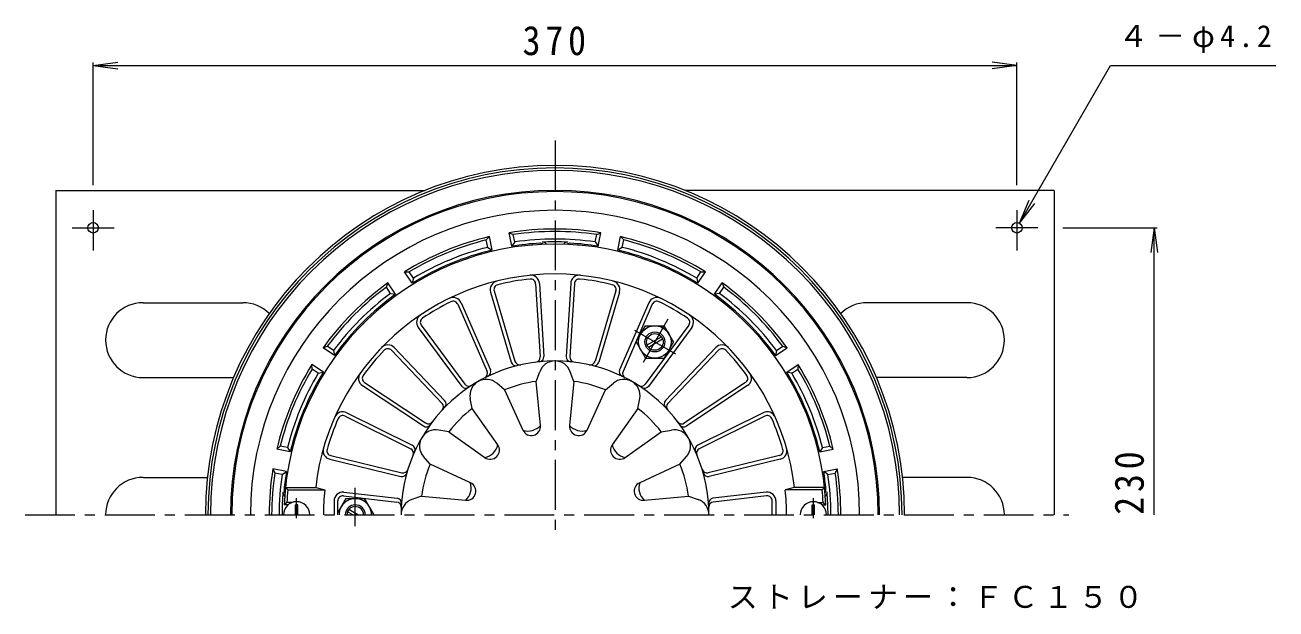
# Model space of a CAD drawing. Units: millimetres, scale not verified. Extents: x -345 to 305, y -464 to 504.
# Drawn here: x -263 to 238, y 270 to 504 of the extents above; entities that cross this region are included whole.
import ezdxf

# ---------------------------------------------------------------- set-up
doc = ezdxf.new("R2010")
doc.units = ezdxf.units.MM
doc.header["$LTSCALE"] = 4
doc.linetypes.add('CHAIN1', pattern=[8, 5, -1, 1, -1])
for name, color, linetype, lineweight in [('0-0_通り芯', 3, 'Continuous', 9), ('0-1_躯体', 2, 'Continuous', 9), ('0-2_仕上', 6, 'Continuous', 9), ('0-4_その他', 7, 'Continuous', 9), ('0-5_寸法', 7, 'Continuous', 9), ('0-B', 2, 'Continuous', 9)]:
    doc.layers.add(name, color=color, linetype=linetype, lineweight=lineweight)
doc.styles.add('ＭＳ ゴシック', font='')
doc.styles.get('ＭＳ ゴシック').set_extended_font_data('MS Gothic')

msp = doc.modelspace()

# ---------------------------------------------------------------- linework, layer by layer
at = {"layer": '0-0_通り芯', "linetype": 'CHAIN1'}
for p, q in [((-50.8, 457.63), (-50.8, 300.189)), ((-263.091, 307.663), (154.949, 307.663))]:
    msp.add_line(p, q, dxfattribs=at)
at = {"layer": '0-0_通り芯'}
for radius in [140, 139, 138]:
    msp.add_arc((-50.8, 307.663), radius, 0, 180, dxfattribs=at)
at = {"layer": '0-1_躯体'}
for p, q in [((-78.311, 417.778), (-77.047, 419.114)), ((-77.725, 414.832), (-78.311, 417.778)), ((-75.974, 413.716), (-77.047, 419.114)), ((-69.201, 420.675), (-67.522, 419.924)), ((-68.127, 415.277), (-69.201, 420.675)), ((-66.936, 416.979), (-68.127, 415.277)), ((-66.936, 416.979), (-67.522, 419.924)), ((-34.664, 416.979), (-34.078, 419.924)), ((-34.664, 416.979), (-33.473, 415.277)), ((-34.078, 419.924), (-32.399, 420.675)), ((-33.473, 415.277), (-32.399, 420.675)), ((-25.626, 413.716), (-24.553, 419.114)), ((-24.553, 419.114), (-23.289, 417.778)), ((-23.875, 414.832), (-23.289, 417.778)), ((-77.725, 414.832), (-75.974, 413.716)), ((-23.875, 414.832), (-25.626, 413.716)), ((-111.048, 405.031), (-109.21, 404.98)), ((-107.991, 400.455), (-111.048, 405.031)), ((-107.541, 402.482), (-109.21, 404.98)), ((-107.541, 402.482), (-107.991, 400.455)), ((5.941, 402.482), (7.61, 404.98)), ((5.941, 402.482), (6.39, 400.455)), ((6.39, 400.455), (9.448, 405.031)), ((7.61, 404.98), (9.448, 405.031)), ((-118.356, 398.868), (-117.7, 400.586)), ((-116.688, 396.371), (-118.356, 398.868)), ((-114.642, 396.01), (-117.7, 400.586)), ((-116.688, 396.371), (-114.642, 396.01)), ((13.042, 396.01), (16.1, 400.586)), ((15.087, 396.371), (13.042, 396.01)), ((15.087, 396.371), (16.756, 398.868)), ((16.1, 400.586), (16.756, 398.868)), ((-143.723, 374.563), (-142.005, 375.219)), ((-139.147, 371.505), (-143.723, 374.563)), ((-139.508, 373.551), (-142.005, 375.219)), ((-139.508, 373.551), (-139.147, 371.505)), ((37.547, 371.505), (42.123, 374.563)), ((37.908, 373.551), (37.547, 371.505)), ((37.908, 373.551), (40.405, 375.219)), ((40.405, 375.219), (42.123, 374.563)), ((-148.117, 366.073), (-148.168, 367.911)), ((-143.591, 364.854), (-148.168, 367.911)), ((-145.619, 364.404), (-148.117, 366.073)), ((41.991, 364.854), (46.567, 367.911)), ((44.019, 364.404), (46.517, 366.073)), ((46.567, 367.911), (46.517, 366.073)), ((-145.619, 364.404), (-143.591, 364.854)), ((44.019, 364.404), (41.991, 364.854)), ((-162.251, 333.911), (-160.915, 335.174)), ((-156.853, 332.837), (-162.251, 333.911)), ((-157.969, 334.588), (-160.915, 335.174)), ((-157.969, 334.588), (-156.853, 332.837)), ((56.369, 334.588), (55.253, 332.837)), ((55.253, 332.837), (60.651, 333.911)), ((56.369, 334.588), (59.315, 335.174)), ((59.315, 335.174), (60.651, 333.911)), ((-163.812, 326.064), (-163.061, 324.385)), ((-158.414, 324.99), (-163.812, 326.064)), ((56.814, 324.99), (62.212, 326.064)), ((62.212, 326.064), (61.461, 324.385)), ((-160.115, 323.8), (-163.061, 324.385)), ((-160.115, 323.8), (-158.414, 324.99)), ((58.515, 323.8), (56.814, 324.99)), ((58.515, 323.8), (61.461, 324.385))]:
    msp.add_line(p, q, dxfattribs=at)
at = {"layer": '0-1_躯体', "color": 4, "linetype": 'CHAIN1'}
for p, q in [((-5.549, 386.041), (-16.053, 367.847)), ((-19.023, 381.693), (-2.577, 372.198)), ((-130.8, 303.058), (-130.8, 318.465))]:
    msp.add_line(p, q, dxfattribs=at)
at = {"layer": '0-1_躯体', "color": 4}
for p, q in [((-18.3, 376.945), (-14.547, 383.445)), ((-14.547, 383.445), (-7.047, 383.445)), ((-3.3, 376.945), (-7.05, 383.44)), ((-18.3, 376.945), (-14.547, 370.445)), ((-13.895, 375.735), (-8.205, 379.021)), ((-13.396, 374.869), (-7.705, 378.155)), ((-3.3, 376.945), (-7.053, 370.445)), ((-14.547, 370.445), (-7.053, 370.445)), ((-134.55, 314.158), (-137.8, 308.529)), ((-134.55, 314.158), (-127.045, 314.158)), ((-123.297, 307.668), (-127.045, 314.158)), ((-131.8, 307.663), (-133.896, 308.873)), ((-129.8, 307.663), (-133.396, 309.739)), ((-123.3, 307.663), (-123.297, 307.668))]:
    msp.add_line(p, q, dxfattribs=at)
for centre, radius in [((-10.795, 376.942), 6.5), ((-10.8, 376.945), 4), ((-10.8, 376.945), 3.324)]:
    msp.add_circle(centre, radius, dxfattribs=at)
at = {"layer": '0-1_躯体'}
for centre, radius, start, end in [((-50.8, 307.663), 130, 0, 180), ((-50.8, 307.663), 129.5, 0, 180), ((-50.8, 307.663), 122.009, 0, 180), ((-50.8, 307.663), 114.5, 80.75203, 99.24799), ((-50.8, 307.663), 113.5, 81.52756, 98.47243), ((-50.8, 307.663), 114.5, 103.25203, 121.74799), ((-50.8, 307.663), 113.5, 104.02756, 120.97243), ((-50.8, 307.663), 109, 93.21452, 99.1469), ((-50.8, 307.663), 110.5, 81.60303, 98.39696), ((-56.8, 414.495), 2, 51.44957, 93.21445), ((-50.8, 307.663), 109.351, 87.33041, 92.66959), ((-55.8, 414.898), 2, 37.29718, 92.66977), ((-45.8, 414.898), 2, 87.33023, 142.7011), ((-44.8, 414.495), 2, 86.78555, 128.54866), ((-50.8, 307.663), 109, 80.85309, 86.78548), ((-50.8, 307.663), 114.5, 58.25203, 76.74799), ((-50.8, 307.663), 113.5, 59.02756, 75.97243), ((-50.8, 307.663), 109, 103.35309, 121.6469), ((-50.8, 307.663), 110.5, 104.10303, 120.89696), ((-50.8, 307.663), 109, 58.35309, 76.6469), ((-50.8, 307.663), 110.5, 59.10303, 75.89696), ((-50.8, 307.663), 114.5, 125.75203, 144.24799), ((-50.8, 307.663), 113.5, 126.52756, 143.47243), ((-50.8, 307.663), 110.5, 126.60303, 143.39696), ((-50.8, 307.663), 109, 125.85309, 144.1469), ((-50.8, 307.663), 109, 35.85309, 54.1469), ((-50.8, 307.663), 110.5, 36.60303, 53.39696), ((-50.8, 307.663), 114.5, 35.75203, 54.24799), ((-50.8, 307.663), 113.5, 36.52756, 53.47243), ((-50.8, 307.663), 114.5, 148.25203, 166.74799), ((-50.8, 307.663), 113.5, 149.02756, 165.97243), ((-50.8, 307.663), 113.5, 14.02756, 30.97243), ((-50.8, 307.663), 114.5, 13.25203, 31.74799), ((-50.8, 307.663), 110.5, 149.10303, 165.89696), ((-50.8, 307.663), 109, 148.35309, 166.6469), ((-50.8, 307.663), 109, 13.35309, 31.6469), ((-50.8, 307.663), 110.5, 14.10303, 30.89696), ((-50.8, 307.663), 114.5, 170.75201, 180), ((-50.8, 307.663), 114.5, 0, 9.24799), ((-50.8, 307.663), 113.5, 171.52757, 180), ((-50.8, 307.663), 110.5, 171.60304, 180), ((-50.8, 307.663), 109, 170.8531, 174.63742), ((-50.8, 307.663), 109, 5.36258, 9.1469), ((-50.8, 307.663), 110.5, 0, 8.39696), ((-50.8, 307.663), 113.5, 0, 8.47243), ((-50.8, 307.663), 109.351, 175.19081, 180), ((-157.773, 316.663), 2, 175.19044, 230.56326), ((-157.332, 317.663), 2, 174.63739, 216.40178), ((55.732, 317.663), 2, 323.60135, 5.36261), ((56.173, 316.663), 2, 309.44054, 4.80956), ((-50.8, 307.663), 109.351, 0, 4.80919)]:
    msp.add_arc(centre, radius, start, end, dxfattribs=at)
at = {"layer": '0-1_躯体', "color": 4}
for centre, radius, start, end in [((-130.8, 307.669), 6.5, 359.95093, 180.04886), ((-130.8, 307.663), 4, 0, 180), ((-130.8, 307.663), 3.324, 0, 180)]:
    msp.add_arc(centre, radius, start, end, dxfattribs=at)
at = {"layer": '0-2_仕上'}
for p, q in [((-76.609, 396.922), (-68.32, 368.823)), ((-75.17, 397.346), (-66.86, 369.174)), ((-58.573, 400.273), (-56.747, 370.957)), ((-57.076, 400.366), (-55.255, 371.127)), ((-44.524, 400.366), (-46.346, 371.127)), ((-43.027, 400.273), (-44.853, 370.957)), ((-26.43, 397.346), (-34.74, 369.174)), ((-24.991, 396.922), (-33.28, 368.823)), ((-89.779, 392.029), (-78.036, 365.106)), ((-88.404, 392.629), (-76.692, 365.776)), ((-13.196, 392.629), (-24.908, 365.776)), ((-11.821, 392.029), (-23.564, 365.106)), ((-105.581, 382.712), (-88.181, 359.142)), ((-104.374, 383.603), (-86.929, 359.972)), ((2.774, 383.603), (-14.671, 359.972)), ((3.981, 382.712), (-13.419, 359.142)), ((-116.283, 373.61), (-96.04, 352.326)), ((-115.196, 374.644), (-95.006, 353.416)), ((13.596, 374.644), (-6.594, 353.416)), ((14.683, 373.61), (-5.56, 352.326)), ((-58.3, 361.14), (-56.924, 365.008)), ((-56.612, 343.469), (-58.3, 361.14)), ((-43.3, 361.14), (-44.988, 343.469)), ((-43.3, 361.14), (-44.676, 365.008)), ((-127.945, 359.45), (-103.534, 343.253)), ((-127.116, 360.7), (-102.641, 344.46)), ((-71.043, 357.725), (-74.169, 360.387)), ((-71.043, 357.725), (-63.67, 341.578)), ((-37.93, 341.578), (-30.557, 357.725)), ((-30.557, 357.725), (-27.431, 360.387)), ((25.516, 360.7), (1.041, 344.46)), ((26.345, 359.45), (1.934, 343.253)), ((-84.034, 350.225), (-84.776, 354.263)), ((-17.567, 350.225), (-16.824, 354.263)), ((-134.889, 347.236), (-108.588, 334.16)), ((-134.221, 348.579), (-107.988, 335.537)), ((-73.737, 335.766), (-84.034, 350.225)), ((-17.567, 350.225), (-27.864, 335.766)), ((32.621, 348.579), (6.388, 335.537)), ((33.289, 347.236), (6.987, 334.16)), ((-93.362, 340.897), (-97.4, 341.639)), ((-93.362, 340.897), (-78.903, 330.6)), ((-22.697, 330.6), (-8.238, 340.897)), ((-8.238, 340.897), (-4.2, 341.639)), ((-140.653, 331.4), (-112.1, 324.511)), ((-100.862, 327.906), (-103.524, 331.032)), ((-0.738, 327.906), (1.924, 331.032)), ((39.053, 331.4), (10.5, 324.51)), ((-141.005, 329.942), (-112.526, 323.07)), ((-84.715, 320.533), (-100.862, 327.906)), ((-0.738, 327.906), (-16.885, 320.533)), ((39.405, 329.941), (10.926, 323.07)), ((-158.741, 318.663), (-157.834, 317.663)), ((-158.741, 318.663), (-146.671, 318.663)), ((-157.834, 317.663), (-143.027, 317.663)), ((-146.671, 318.663), (-143.027, 317.663)), ((-135.408, 316.703), (-114.073, 314.297)), ((33.808, 316.703), (12.473, 314.297)), ((45.071, 318.663), (41.427, 317.663)), ((56.234, 317.663), (41.427, 317.663)), ((57.141, 318.663), (45.071, 318.663)), ((57.141, 318.663), (56.234, 317.663)), ((-158.184, 312.663), (-159.226, 311.663)), ((-157.7, 311.663), (-159.226, 311.663)), ((-155.901, 312.663), (-158.184, 312.663)), ((-139.3, 313.225), (-139.3, 307.663)), ((-137.8, 307.663), (-137.8, 313.225)), ((-135.576, 315.212), (-114.165, 312.797)), ((-104.277, 315.163), (-108.145, 313.787)), ((-104.277, 315.163), (-86.606, 313.475)), ((-14.994, 313.475), (2.677, 315.163)), ((2.677, 315.163), (6.545, 313.787)), ((33.976, 315.212), (12.565, 312.797)), ((36.2, 307.663), (36.2, 313.225)), ((37.7, 313.225), (37.7, 307.663)), ((54.301, 312.663), (56.584, 312.663)), ((56.1, 311.663), (57.626, 311.663)), ((56.584, 312.663), (57.626, 311.663))]:
    msp.add_line(p, q, dxfattribs=at)
at = {"layer": '0-2_仕上', "color": 2}
for p, q in [((-154.8, 307.663), (-154.8, 311.663)), ((-153.8, 311.663), (-154.8, 311.663)), ((-153.8, 307.663), (-153.8, 311.663)), ((52.2, 307.663), (52.2, 311.663)), ((52.2, 311.663), (53.2, 311.663)), ((53.2, 307.663), (53.2, 311.663))]:
    msp.add_line(p, q, dxfattribs=at)
at = {"layer": '0-2_仕上', "color": 2, "linetype": 'CHAIN1'}
for p, q in [((-154.3, 306.388), (-154.3, 314.339)), ((52.7, 306.388), (52.7, 314.339))]:
    msp.add_line(p, q, dxfattribs=at)
at = {"layer": '0-2_仕上'}
for centre, radius, start, end in [((-50.8, 307.663), 108.5, 2.11276, 177.88724), ((-50.8, 307.663), 96.5, 6.54535, 173.45465), ((-73.252, 397.912), 3.5, 103.9704, 196.43503), ((-50.8, 307.663), 95, 96.02982, 103.97017), ((-60.569, 400.149), 3.5, 3.56488, 96.02963), ((-60.569, 400.149), 2, 3.56488, 96.02963), ((-41.031, 400.149), 3.5, 83.9704, 176.43503), ((-41.031, 400.149), 2, 83.9704, 176.43503), ((-50.8, 307.663), 95, 76.02982, 83.97017), ((-28.348, 397.912), 3.5, 343.56488, 76.02963), ((-73.252, 397.912), 2, 103.9704, 196.43503), ((-28.348, 397.912), 2, 343.56488, 76.02963), ((-50.8, 307.663), 95, 116.02982, 123.97017), ((-91.612, 391.23), 3.5, 23.56488, 116.02963), ((-91.612, 391.23), 2, 23.56488, 116.02963), ((-9.988, 391.23), 3.5, 63.9704, 156.43503), ((-9.988, 391.23), 2, 63.9704, 156.43503), ((-50.8, 307.663), 95, 56.02982, 63.97017), ((-102.765, 384.791), 3.5, 123.9704, 216.43503), ((-102.765, 384.791), 2, 123.9704, 216.43503), ((1.165, 384.791), 2, 323.56488, 56.02963), ((1.165, 384.791), 3.5, 323.56488, 56.02963), ((-50.8, 307.663), 95, 136.02982, 143.97017), ((-117.732, 372.232), 3.5, 43.56488, 136.02963), ((-117.732, 372.232), 2, 43.56488, 136.02963), ((-58.743, 370.833), 2, 277.16699, 3.56459), ((-57.251, 371.002), 2, 275.81528, 3.56488), ((-44.349, 371.002), 2, 176.43503, 264.18497), ((-42.857, 370.833), 2, 176.43503, 262.83301), ((16.132, 372.231), 3.5, 43.9704, 136.43503), ((16.132, 372.231), 2, 43.9704, 136.43503), ((-50.8, 307.663), 95, 36.02982, 43.97017), ((-50.8, 307.663), 61.667, 0, 180), ((-66.402, 369.389), 2, 196.43503, 284.18497), ((-64.941, 369.74), 2, 196.43503, 282.83301), ((-50.8, 362.83), 6.5, 19.57774, 160.42226), ((-36.659, 369.74), 2, 257.16699, 343.56459), ((-35.198, 369.389), 2, 255.81528, 343.56488), ((-126.01, 362.366), 3.5, 143.9704, 236.43503), ((-126.01, 362.366), 2, 143.9704, 236.43503), ((-78.384, 355.439), 6.5, 49.57774, 190.42226), ((-79.869, 364.306), 2, 297.16699, 23.56459), ((-78.525, 364.976), 2, 295.81528, 23.56488), ((-50.8, 307.663), 54, 97.98357, 112.01643), ((-50.8, 307.663), 54, 67.98358, 82.01643), ((-23.217, 355.439), 6.5, 349.57774, 130.42226), ((-23.075, 364.976), 2, 156.43503, 244.18497), ((-21.731, 364.306), 2, 156.43503, 242.83301), ((24.41, 362.366), 2, 303.56488, 36.02963), ((24.41, 362.366), 3.5, 303.56488, 36.02963), ((-86.572, 360.33), 2, 216.43503, 304.18497), ((-85.32, 361.159), 2, 216.43503, 302.83301), ((-16.28, 361.159), 2, 237.16699, 323.56459), ((-15.028, 360.33), 2, 235.81528, 323.56488), ((-97.489, 350.948), 2, 317.16699, 43.56459), ((-96.455, 352.037), 2, 315.81528, 43.56488), ((-5.145, 352.037), 2, 136.43503, 224.18497), ((-4.111, 350.948), 2, 136.43503, 222.83301), ((-50.8, 307.663), 95, 156.02982, 163.97017), ((-135.779, 345.445), 3.5, 63.56488, 156.02963), ((-135.779, 345.445), 2, 63.56488, 156.02963), ((-50.8, 307.663), 54, 127.98358, 142.01645), ((-50.8, 307.663), 54, 37.98358, 52.01645), ((34.179, 345.445), 3.5, 23.9704, 116.43503), ((34.179, 345.445), 2, 23.9704, 116.43503), ((-50.8, 307.663), 95, 16.02982, 23.97017), ((-98.576, 335.247), 6.5, 79.57774, 220.42226), ((-102.428, 344.919), 2, 236.43503, 324.18497), ((-101.535, 346.127), 2, 236.43503, 322.83301), ((-61.584, 347.909), 6.666, 251.76538, 318.23473), ((-60.3, 343.117), 3.704, 204.54384, 5.45641), ((-41.3, 343.117), 3.704, 174.54384, 335.45641), ((-40.016, 347.909), 6.666, 221.76538, 288.23473), ((-3.024, 335.247), 6.5, 319.57774, 100.42226), ((-0.065, 346.127), 2, 217.16699, 303.56459), ((0.828, 344.919), 2, 215.81528, 303.56488), ((-80.262, 337.125), 6.666, 281.76538, 348.23473), ((-76.754, 333.617), 3.704, 234.54384, 35.45641), ((-24.846, 333.617), 3.704, 144.54384, 305.45641), ((-21.338, 337.125), 6.666, 191.76538, 258.23473), ((-140.184, 333.344), 3.5, 163.9704, 256.43503), ((-140.184, 333.344), 2, 163.9704, 256.43503), ((-109.478, 332.369), 2, 337.16699, 63.56459), ((-108.879, 333.746), 2, 335.81528, 63.56488), ((7.279, 333.746), 2, 116.43503, 204.18497), ((7.878, 332.369), 2, 116.43503, 202.83301), ((38.584, 333.344), 2, 283.56488, 16.02963), ((38.584, 333.344), 3.5, 283.56488, 16.02963), ((-111.631, 326.455), 2, 256.43503, 342.83301), ((-50.8, 307.663), 54, 157.98358, 172.01643), ((-50.8, 307.663), 54, 7.98357, 22.01643), ((10.031, 326.455), 2, 197.16699, 283.56459), ((-112.057, 325.014), 2, 256.43503, 344.18497), ((10.457, 325.014), 2, 195.81528, 283.56488), ((-50.8, 307.663), 107.5, 174.66245, 177.33412), ((-50.8, 307.663), 92.768, 173.8475, 180), ((-135.8, 313.225), 3.5, 83.56497, 180), ((-91.046, 318.447), 6.666, 311.76527, 18.23462), ((-86.254, 317.163), 3.704, 264.54359, 65.45616), ((-15.346, 317.163), 3.704, 114.54384, 275.45641), ((-10.554, 318.447), 6.666, 161.76538, 228.23473), ((34.2, 313.225), 3.5, 0, 96.43503), ((-50.8, 307.663), 92.768, 0, 6.1525), ((-50.8, 307.663), 107.5, 2.66588, 5.33755), ((-135.8, 313.225), 2, 83.56497, 180), ((-114.389, 310.81), 2, 357.16699, 83.56459), ((-114.297, 312.309), 2, 355.81528, 83.56488), ((-105.967, 307.663), 6.5, 109.57774, 180), ((4.367, 307.663), 6.5, 0, 70.42226), ((12.697, 312.309), 2, 96.43503, 184.18497), ((12.789, 310.81), 2, 96.43503, 182.83301), ((34.2, 313.225), 2, 0, 96.43503)]:
    msp.add_arc(centre, radius, start, end, dxfattribs=at)
at = {"layer": '0-2_仕上', "color": 2}
for centre in [(-154.3, 307.663), (52.7, 307.663)]:
    msp.add_arc(centre, 5.25, 0, 180, dxfattribs=at)
at = {"layer": '0-4_その他'}
for p, q in [((-235.8, 487.663), (-225.886, 488.968)), ((-235.8, 439.757), (-235.8, 488.863)), ((-235.8, 487.663), (-225.886, 486.358)), ((-235.8, 487.663), (134.2, 487.663)), ((134.2, 487.663), (124.286, 488.968)), ((134.2, 487.663), (124.286, 486.358)), ((134.2, 439.757), (134.2, 488.863)), ((135.25, 424.482), (171.728, 487.663)), ((171.728, 487.663), (237.984, 487.663)), ((135.25, 424.482), (139.077, 433.721)), ((135.25, 424.482), (141.338, 432.415)), ((152.642, 422.663), (190.4, 422.663)), ((189.2, 422.663), (187.895, 412.749)), ((189.2, 422.663), (190.505, 412.749)), ((189.2, 307.663), (189.2, 422.663))]:
    msp.add_line(p, q, dxfattribs=at)
at = {"layer": '0-B'}
for p, q in [((-250.8, 437.663), (-250.8, 307.663)), ((-250.8, 437.663), (-102.762, 437.663)), ((149.2, 437.663), (1.161, 437.663)), ((149.2, 437.663), (149.2, 307.663)), ((-235.8, 429.757), (-235.8, 413.581)), ((134.2, 429.757), (134.2, 413.581)), ((-244.242, 422.663), (-227.331, 422.663)), ((142.642, 422.663), (125.731, 422.663)), ((-215.8, 392.663), (-175.8, 392.663)), ((114.2, 392.663), (74.2, 392.663)), ((-215.8, 362.663), (-179.544, 362.663)), ((114.2, 362.663), (77.944, 362.663)), ((-215.8, 322.663), (-189.994, 322.663)), ((114.2, 322.663), (88.394, 322.663))]:
    msp.add_line(p, q, dxfattribs=at)
for centre in [(-235.8, 422.663), (134.2, 422.663)]:
    msp.add_circle(centre, 2.1, dxfattribs=at)
for centre, start, end in [((-215.8, 377.663), 90, 270), ((-175.8, 377.663), 45.23164, 90), ((74.2, 377.663), 90, 134.76836), ((114.2, 377.663), 270, 90), ((-215.8, 307.663), 90, 180), ((114.2, 307.663), 0, 90)]:
    msp.add_arc(centre, 15, start, end, dxfattribs=at)

# ---------------------------------------------------------------- texts
at = {"layer": '0-4_その他', "color": 2, "insert": (-63.8, 491.663), "char_height": 11.73, "attachment_point": 7, "style": 'ＭＳ ゴシック'}
msp.add_mtext('\\T1.27;\\W0.9;370', dxfattribs=at)
at = {"layer": '0-4_その他', "insert": (174.872, 492.692), "char_height": 8.798, "attachment_point": 7, "style": 'ＭＳ ゴシック'}
msp.add_mtext('\\T1.23;４－φ4.2', dxfattribs=at)
at = {"layer": '0-4_その他', "color": 2, "insert": (185.2, 307.663), "char_height": 11.73, "attachment_point": 7, "rotation": 90, "style": 'ＭＳ ゴシック'}
msp.add_mtext('\\T1.27;\\W0.9;230', dxfattribs=at)
at = {"layer": '0-5_寸法', "insert": (18.399, 269.935), "char_height": 8.798, "attachment_point": 7, "style": 'ＭＳ ゴシック'}
msp.add_mtext('\\T1.17;ストレーナー：ＦＣ１５０', dxfattribs=at)

doc.saveas('drawing.dxf')
